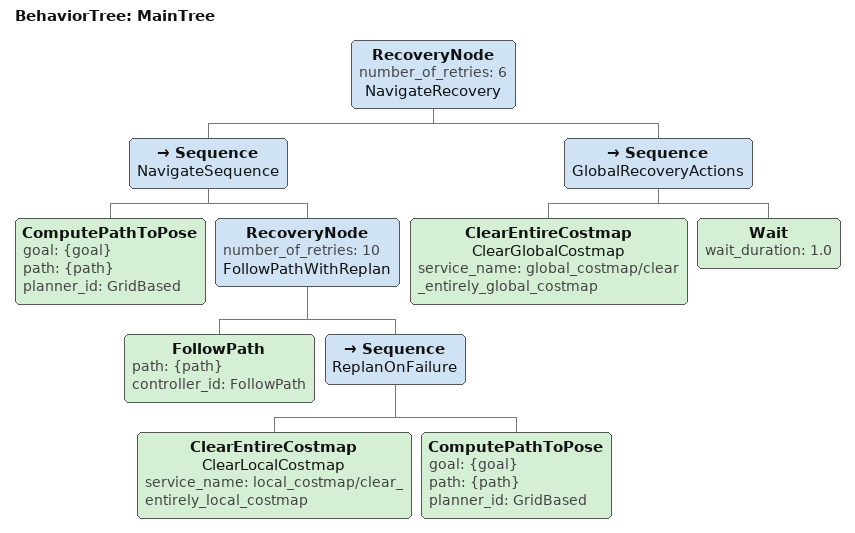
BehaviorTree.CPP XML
<root main_tree_to_execute="MainTree">
  <BehaviorTree ID="MainTree">
    <RecoveryNode number_of_retries="6" name="NavigateRecovery">

      <Sequence name="NavigateSequence">
        <ComputePathToPose goal="{goal}" path="{path}" planner_id="GridBased"/>

        <RecoveryNode number_of_retries="10" name="FollowPathWithReplan">
          <FollowPath path="{path}" controller_id="FollowPath"/>

          <Sequence name="ReplanOnFailure">
            <ClearEntireCostmap name="ClearLocalCostmap" service_name="local_costmap/clear_entirely_local_costmap"/>
            <ComputePathToPose goal="{goal}" path="{path}" planner_id="GridBased"/>
          </Sequence>
        </RecoveryNode>
      </Sequence>

      <Sequence name="GlobalRecoveryActions">
        <ClearEntireCostmap name="ClearGlobalCostmap" service_name="global_costmap/clear_entirely_global_costmap"/>
        <Wait wait_duration="1.0"/>
      </Sequence>

    </RecoveryNode>
  </BehaviorTree>
</root>
